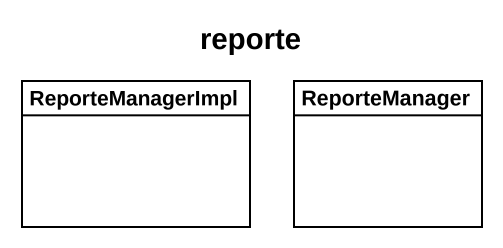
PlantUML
@startuml
title reporte
hide circle
hide empty members
class ReporteManagerImpl
class ReporteManager
@enduml
